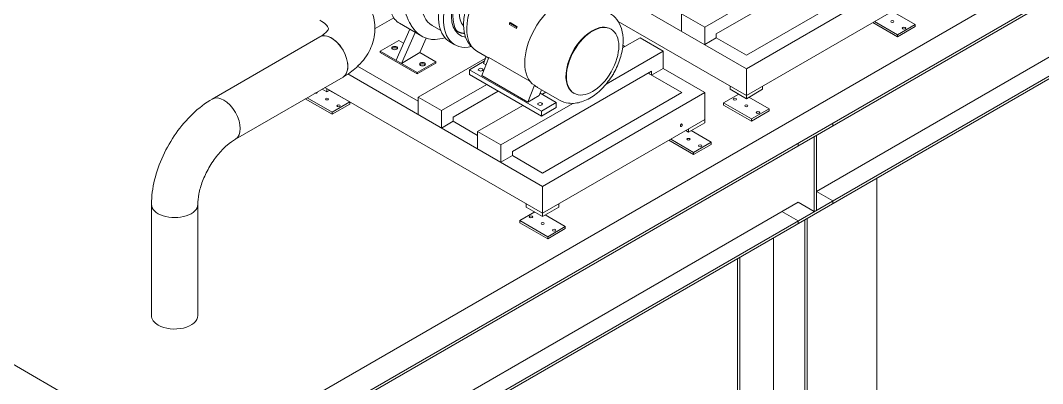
# Model space of a CAD drawing. Header units: millimetres. Extents: x -312439 to 477422, y -331570 to 212570.
# Drawn here: x 412228 to 414136, y 89019 to 89697 of the extents above; entities that cross this region are included whole.
import ezdxf

# ---------------------------------------------------------------- set-up
doc = ezdxf.new("R2010")
doc.units = ezdxf.units.MM

msp = doc.modelspace()

# ---------------------------------------------------------------- linework, layer by layer
at = {"color": 0, "linetype": 'Continuous', "lineweight": 0, "extrusion": (1.25969e-16, 0.816497, 0.57735)}
for p, q in [((412545.89, 88863.431), (407825.453, 91588.776)), ((417145.067, 91518.767), (412545.89, 88863.431)), ((417145.067, 91468.761), (412545.89, 88813.424)), ((412545.89, 88808.424), (417145.067, 91463.76)), ((412545.89, 88668.406), (417145.067, 91323.742)), ((412545.89, 88663.405), (417145.067, 91318.742)), ((413714.089, 89377.871), (414812.998, 90012.326)), ((413582.955, 89606.916), (413149.828, 89856.982)), ((413526.741, 89671.876), (413786.581, 89821.895)), ((413886.103, 89781.938), (413582.955, 89606.916)), ((413842.796, 89781.938), (413582.955, 89631.919)), ((413505.087, 89684.377), (413639.364, 89761.902)), ((413886.103, 89731.932), (413582.955, 89556.91)), ((412889.573, 89681.72), (412924.487, 89701.878)), ((413141.929, 89692.887), (413140.467, 89692.043)), ((413141.929, 89692.887), (413155.053, 89685.31)), ((413582.955, 89556.91), (413343.787, 89694.994)), ((413461.78, 89676.876), (413461.78, 89709.38)), ((413505.087, 89684.377), (413461.78, 89709.38)), ((413865.049, 89666.406), (413818.829, 89693.091)), ((413865.049, 89670.407), (413822.294, 89695.092)), ((413860.361, 89711.118), (413897.962, 89689.409)), ((412954.635, 89680.579), (412928.83, 89622.693)), ((412935.46, 89691.65), (412977.105, 89667.606)), ((412964.714, 89674.76), (412938.908, 89616.874)), ((413012.359, 89678.039), (412996.039, 89687.461)), ((413140.467, 89689.609), (413140.467, 89692.043)), ((413140.467, 89692.043), (413153.591, 89684.466)), ((413153.591, 89682.033), (413140.467, 89689.609)), ((413155.053, 89685.31), (413153.591, 89684.466)), ((413153.591, 89684.466), (413153.591, 89682.033)), ((413330.457, 89680.645), (413329.507, 89681.194)), ((413505.087, 89651.873), (413505.087, 89684.377)), ((413897.962, 89689.409), (413865.049, 89670.407)), ((413897.962, 89685.409), (413865.049, 89666.406)), ((413897.962, 89685.409), (413897.962, 89689.409)), ((412585.729, 89550.325), (412786.649, 89666.326)), ((412899.223, 89639.786), (412933.869, 89659.788)), ((412933.869, 89659.788), (412943.013, 89654.509)), ((412973.554, 89636.876), (412985.344, 89663.869)), ((413038.774, 89651.377), (413029.325, 89656.832)), ((413351.945, 89645.967), (413384.402, 89664.706)), ((413427.709, 89639.703), (413384.402, 89664.706)), ((413526.741, 89664.375), (413505.087, 89651.873)), ((413526.741, 89664.375), (413526.741, 89671.876)), ((413526.741, 89664.375), (413582.955, 89631.919)), ((413865.049, 89666.406), (413865.049, 89670.407)), ((412899.223, 89637.286), (412899.223, 89639.786)), ((412968.514, 89599.781), (412899.223, 89639.786)), ((412899.223, 89637.286), (412968.514, 89597.28)), ((412938.908, 89616.874), (412973.554, 89636.876)), ((412973.554, 89636.876), (413003.16, 89619.783)), ((413101.8, 89626.827), (413079.963, 89639.435)), ((413320.938, 89578.059), (413427.709, 89639.703)), ((413352.492, 89650.626), (413356.253, 89648.454)), ((413427.709, 89639.703), (413427.709, 89607.199)), ((413003.16, 89619.783), (412968.514, 89599.781)), ((412968.514, 89597.28), (413003.16, 89617.283)), ((412970.39, 89553.692), (413095.568, 89625.964)), ((413003.16, 89617.283), (413003.16, 89619.783)), ((413093.674, 89621.082), (413065.927, 89605.062)), ((413102.141, 89627.707), (413089.15, 89594.225)), ((413096.982, 89629.608), (413092.037, 89616.864)), ((413096.855, 89614.082), (413092.037, 89616.864)), ((413178.487, 89583.629), (413102.141, 89627.707)), ((412970.39, 89546.191), (412857.208, 89611.537)), ((412968.514, 89597.28), (412968.514, 89599.781)), ((413200.199, 89527.54), (413065.927, 89605.062)), ((413065.927, 89605.062), (413065.927, 89595.97)), ((413146.215, 89452.179), (413406.056, 89602.198)), ((413334.581, 89597.555), (413334.581, 89596.034)), ((413399.56, 89598.448), (413462.271, 89562.242)), ((413401.725, 89599.698), (413401.725, 89597.198)), ((413406.056, 89594.697), (413427.709, 89607.199)), ((413406.056, 89602.198), (413406.056, 89594.697)), ((413427.709, 89607.199), (413505.577, 89562.242)), ((413582.955, 89606.916), (413582.955, 89556.91)), ((412628.998, 89475.38), (412829.918, 89591.381)), ((413202.43, 89387.22), (412839.009, 89597.041)), ((413200.199, 89518.448), (413065.927, 89595.97)), ((413174.958, 89544.684), (413089.15, 89594.225)), ((413182.787, 89578.755), (413187.191, 89576.213)), ((413334.581, 89596.034), (413333.197, 89595.235)), ((412790.901, 89568.854), (412799.917, 89563.649)), ((413202.43, 89337.213), (412796.059, 89571.832)), ((412799.917, 89563.649), (412799.917, 89569.604)), ((412799.917, 89563.649), (412805.074, 89566.627)), ((412804.789, 89566.462), (412842.325, 89544.791)), ((413013.697, 89528.689), (413098.079, 89577.407)), ((413035.35, 89516.187), (413119.733, 89564.906)), ((413174.958, 89544.684), (413187.191, 89576.213)), ((413233.8, 89548.337), (413193.024, 89571.878)), ((413200.229, 89567.719), (413196.007, 89556.837)), ((413197.671, 89561.125), (413228.02, 89543.603)), ((413201.333, 89559.011), (413208.322, 89563.046)), ((413505.577, 89562.242), (413202.43, 89387.22)), ((413202.43, 89412.223), (413462.271, 89562.242)), ((413261.343, 89560.936), (413260.393, 89561.485)), ((413505.577, 89562.242), (413505.577, 89512.235)), ((413568.585, 89559.251), (413540.544, 89543.062)), ((413552.637, 89568.459), (413552.637, 89574.414)), ((413582.952, 89550.956), (413552.637, 89568.459)), ((413613.267, 89568.459), (413582.952, 89550.956)), ((413613.267, 89568.459), (413613.267, 89574.41)), ((412809.412, 89521.788), (412759.396, 89550.665)), ((412809.412, 89525.788), (412762.86, 89552.665)), ((412842.325, 89544.791), (412809.412, 89525.788)), ((412842.325, 89540.79), (412809.412, 89521.788)), ((412842.325, 89540.79), (412842.325, 89544.791)), ((412970.39, 89521.188), (412970.39, 89553.692)), ((413013.697, 89528.689), (412970.39, 89553.692)), ((413124.562, 89464.681), (413258.839, 89542.206)), ((413196.007, 89556.837), (413174.958, 89544.684)), ((413228.02, 89543.603), (413200.199, 89527.54)), ((413228.02, 89534.511), (413228.02, 89543.603)), ((413540.544, 89543.062), (413592.512, 89513.058)), ((413540.544, 89539.061), (413540.544, 89543.062)), ((413582.952, 89550.956), (413582.952, 89556.911)), ((413625.425, 89532.06), (413587.824, 89553.769)), ((412809.412, 89521.788), (412809.412, 89525.788)), ((413013.697, 89496.185), (413013.697, 89528.689)), ((413081.255, 89489.684), (413165.638, 89538.402)), ((413200.199, 89518.448), (413228.02, 89534.511)), ((413200.199, 89518.448), (413200.199, 89527.54)), ((413540.544, 89539.061), (413592.512, 89509.057)), ((413592.512, 89513.058), (413625.425, 89532.06)), ((413592.512, 89509.057), (413625.425, 89528.06)), ((413625.425, 89528.06), (413625.425, 89532.06)), ((413035.35, 89508.686), (413013.697, 89496.185)), ((413035.35, 89508.686), (413035.35, 89516.187)), ((413081.255, 89482.183), (413035.35, 89508.686)), ((413505.577, 89512.235), (413202.43, 89337.213)), ((413474.964, 89488.609), (413505.278, 89506.112)), ((413505.278, 89506.112), (413505.278, 89512.063)), ((413592.512, 89509.057), (413592.512, 89513.058)), ((413744.404, 89505.387), (413744.404, 89500.386)), ((413081.255, 89457.18), (413081.255, 89489.684)), ((413124.562, 89464.681), (413081.255, 89489.684)), ((413469.81, 89491.585), (413474.964, 89488.609)), ((413474.964, 89488.609), (413474.964, 89494.561)), ((413479.836, 89491.422), (413517.437, 89469.713)), ((413714.089, 89482.884), (413714.089, 89342.866)), ((413124.562, 89432.177), (413124.562, 89464.681)), ((413484.524, 89446.71), (413438.304, 89473.395)), ((413484.524, 89450.711), (413441.768, 89475.395)), ((413517.437, 89469.713), (413484.524, 89450.711)), ((413517.437, 89465.713), (413484.524, 89446.71)), ((413517.437, 89465.713), (413517.437, 89469.713)), ((413679.444, 89462.882), (413679.444, 89467.882)), ((413709.759, 89340.366), (413709.759, 89480.384)), ((413146.215, 89444.678), (413124.562, 89432.177)), ((413146.215, 89444.678), (413146.215, 89452.179)), ((413146.215, 89444.678), (413202.43, 89412.223)), ((413484.524, 89446.71), (413484.524, 89450.711)), ((413826.516, 88491.396), (413826.516, 89402.775)), ((413202.43, 89387.22), (413202.43, 89337.213)), ((413714.089, 89377.871), (413744.404, 89360.369)), ((412472.305, 89145.966), (412472.305, 89353.87)), ((412558.845, 89145.966), (412558.845, 89353.87)), ((412580.535, 88723.413), (413679.444, 89357.868)), ((413172.112, 89348.762), (413172.112, 89354.717)), ((413232.742, 89348.762), (413232.742, 89354.714)), ((413679.444, 89357.868), (413709.759, 89340.366)), ((413744.404, 89360.369), (413744.404, 89355.368)), ((413188.06, 89339.555), (413160.019, 89323.365)), ((413202.427, 89331.26), (413172.112, 89348.762)), ((413232.742, 89348.762), (413202.427, 89331.26)), ((413202.427, 89331.26), (413202.427, 89337.215)), ((413244.9, 89312.364), (413207.299, 89334.073)), ((413649.129, 89340.366), (413679.444, 89322.864)), ((413160.019, 89323.365), (413211.987, 89293.361)), ((413160.019, 89319.365), (413160.019, 89323.365)), ((413160.019, 89319.365), (413211.987, 89289.361)), ((413211.987, 89293.361), (413244.9, 89312.364)), ((413244.9, 89308.363), (413244.9, 89312.364)), ((413679.444, 89317.863), (413679.444, 89322.864)), ((413692.265, 88418.887), (413692.265, 89325.266)), ((413696.596, 88416.386), (413696.596, 89327.766)), ((413211.987, 89289.361), (413244.9, 89308.363)), ((413211.987, 89289.361), (413211.987, 89293.361)), ((413633.801, 88525.15), (413633.801, 89291.511)), ((413571.006, 88488.895), (413571.006, 89255.257)), ((413566.676, 88491.396), (413566.676, 89252.756))]:
    msp.add_line(p, q, dxfattribs=at)
at = {"color": 0, "linetype": 'Continuous', "lineweight": 0}
for centre, major_axis, start_param, end_param in [((413080.363, 89745.232), (51.038, 88.4), 0.78539816, 3.14159265), ((413089.812, 89739.776), (51.038, 88.4), 0.78539816, 3.64421708), ((413089.812, 89739.776), (40.83, 70.72), 0.78539816, 3.35938218), ((413125.874, 89718.956), (45.911, 79.521), 1.29370703, 3.14159265), ((413235.519, 89655.652), (46.899, 81.231), 0, 3.00788788), ((413091.701, 89738.685), (40.207, 69.64), 1.853373, 2.85901598), ((413091.701, 89738.685), (-31.988, -55.404), 4.88863173, 6.1202388), ((413042.136, 89767.302), (-46.096, -79.841), 5.49778714, 6.28318531), ((413207.658, 89671.737), (45.911, 79.521), 1.72990468, 1.76941292), ((413294.95, 89621.339), (34.557, 59.855), 0.78539816, 3.14159265), ((413294.95, 89621.339), (34.557, 59.855), 0, 0.78539816), ((412808.284, 89628.854), (21.635, -37.473), 0, 3.14159265), ((412808.284, 89628.854), (-21.635, 37.473), 3.14159265, 6.28318531), ((413038.769, 89772.492), (-60.833, -105.366), 0.34411264, 0.56528588), ((412926.29, 89642.911), (5.512, 0), 0.40371469, 2.73787797), ((412978.258, 89612.907), (5.512, 0), 0.40371469, 2.73787797), ((412778.231, 89562.793), (-3.215, 0), 1.28336895, 3.42902003), ((413239.923, 89653.11), (-46.899, -81.231), 6.14948053, 6.28318531), ((412607.364, 89512.852), (21.635, -37.473), 0, 3.14159265), ((412515.575, 89353.87), (43.27, 0), 3.14159265, 6.28318531), ((412515.575, 89145.966), (43.27, 0), 3.14159265, 3.92699082), ((412515.575, 89145.966), (43.27, 0), 3.92699082, 6.28318531)]:
    msp.add_ellipse(centre, major_axis=major_axis, ratio=0.57735027, start_param=start_param, end_param=end_param, dxfattribs=at)
for centre, major_axis in [((413855.521, 89694.91), (2.909, 0)), ((413295.9, 89620.791), (34.557, 59.855)), ((413877.175, 89682.409), (3.215, 0)), ((412926.29, 89645.412), (-5.512, 0)), ((412978.258, 89615.408), (-5.512, 0)), ((413086.924, 89605.062), (-4.454, 0)), ((412799.884, 89550.292), (-2.909, 0)), ((413197.79, 89541.054), (-4.454, 0)), ((413561.331, 89550.063), (-3.215, 0)), ((412821.538, 89537.79), (-3.215, 0)), ((413582.985, 89537.561), (-2.909, 0)), ((413604.638, 89525.059), (-3.215, 0)), ((413474.996, 89475.214), (2.909, 0)), ((413496.65, 89462.712), (3.215, 0)), ((413180.806, 89330.366), (-3.215, 0)), ((413202.459, 89317.865), (-2.909, 0)), ((413224.113, 89305.363), (-3.215, 0))]:
    msp.add_ellipse(centre, major_axis=major_axis, ratio=0.57735027, dxfattribs=at)
for points, knots in [([(412829.918, 89772.314), (412842.929, 89764.803), (412854.749, 89755.663), (412874.229, 89733.59), (412881.978, 89720.583), (412889.396, 89694.704), (412890.378, 89682.537), (412887.406, 89659.458), (412883.705, 89648.605), (412872.347, 89627.629), (412864.237, 89617.849), (412847.349, 89602.566), (412838.927, 89596.582), (412829.918, 89591.381)], [0, 0, 0, 0, 0.31415927, 0.31415927, 0.62139477, 0.62139477, 0.85961709, 0.85961709, 1.08837512, 1.08837512, 1.35326625, 1.35326625, 1.57079633, 1.57079633, 1.57079633, 1.57079633]), ([(413072.149, 89645.837), (413069.616, 89647.983), (413067.352, 89650.435), (413061.654, 89658.176), (413059.01, 89664.008), (413055.31, 89677.592), (413054.623, 89685.524), (413055.463, 89702.518), (413057.164, 89711.633), (413062.712, 89729.72), (413066.548, 89738.688), (413075.916, 89755.668), (413081.434, 89763.683), (413088.947, 89772.496), (413090.358, 89774.073), (413091.797, 89775.605)], [2.46046678, 2.46046678, 2.46046678, 2.46046678, 2.60383772, 2.60383772, 2.87623017, 2.87623017, 3.20024972, 3.20024972, 3.54801253, 3.54801253, 3.89338392, 3.89338392, 4.23608647, 4.23608647, 4.31318235, 4.31318235, 4.31318235, 4.31318235]), ([(412935.46, 89691.65), (412931.915, 89693.696), (412928.834, 89696.321), (412924.933, 89701.12), (412923.74, 89702.907), (412921.766, 89706.54), (412920.956, 89708.359), (412919.674, 89711.967), (412919.175, 89713.735), (412918.492, 89716.956), (412918.261, 89718.383), (412917.979, 89720.946), (412917.898, 89722.074), (412917.777, 89726.012), (412917.986, 89728.515), (412918.501, 89731.074), (412918.664, 89731.727), (412919.05, 89732.843), (412919.295, 89733.409), (412919.791, 89734.066), (412920.016, 89734.275), (412920.406, 89734.403), (412920.555, 89734.418), (412920.816, 89734.357), (412920.916, 89734.317), (412921.018, 89734.258)], [156.48291145, 156.48291145, 156.48291145, 156.48291145, 194.29925772, 194.29925772, 214.03519615, 214.03519615, 231.70727374, 231.70727374, 247.39014015, 247.39014015, 259.32133999, 259.32133999, 268.43646455, 268.43646455, 290.94299066, 290.94299066, 298.40287729, 298.40287729, 305.00263889, 305.00263889, 309.01222113, 309.01222113, 311.01128734, 311.01128734, 312.18143111, 312.18143111, 312.18143111, 312.18143111]), ([(412941.595, 89722.378), (412941.624, 89722.362), (412941.652, 89722.344), (412941.812, 89722.237), (412941.938, 89722.123), (412942.23, 89721.812), (412942.387, 89721.6), (412942.802, 89720.973), (412943.051, 89720.499), (412944.193, 89718.133), (412945.199, 89715.183), (412948.205, 89706.579), (412950.589, 89699.892), (412955.513, 89690.467), (412956.947, 89688.025), (412961.048, 89681.843), (412963.877, 89678.381), (412970.594, 89671.804), (412974.564, 89668.888), (412983.27, 89664.336), (412988.009, 89662.774), (412995.927, 89661.537), (412998.95, 89661.356), (413002.025, 89661.455)], [312.18243486, 312.18243486, 312.18243486, 312.18243486, 312.5061084, 312.5061084, 313.97692133, 313.97692133, 316.02215765, 316.02215765, 319.97242916, 319.97242916, 337.63409877, 337.63409877, 364.36126461, 364.36126461, 374.43354086, 374.43354086, 391.47319629, 391.47319629, 411.67027437, 411.67027437, 432.76932233, 432.76932233, 445.32617672, 445.32617672, 445.32617672, 445.32617672]), ([(412786.649, 89697.369), (412791.537, 89694.547), (412795.298, 89691.65), (412800.409, 89686.708), (412801.774, 89684.689), (412803.221, 89681.933), (412803.034, 89681.853), (412803.034, 89681.842), (412803.182, 89681.489), (412801.082, 89677.946), (412798.879, 89675.142), (412792.72, 89670.152), (412789.936, 89668.224), (412786.649, 89666.326)], [0, 0, 0, 0, 0.2471265, 0.2471265, 0.49101374, 0.49101374, 0.8009391, 0.8009391, 1.11509837, 1.11509837, 1.40462587, 1.40462587, 1.57079633, 1.57079633, 1.57079633, 1.57079633]), ([(413327.597, 89710.799), (413332.826, 89707.78), (413337.4, 89703.683), (413345.017, 89693.782), (413347.887, 89687.889), (413352.131, 89674.154), (413353.062, 89666.148), (413352.741, 89648.749), (413351.192, 89639.283), (413345.814, 89620.473), (413341.977, 89611.131), (413332.49, 89593.45), (413326.861, 89585.107), (413314.194, 89570.029), (413307.155, 89563.304), (413291.988, 89552.175), (413283.847, 89547.775), (413267.361, 89542.566), (413259.005, 89541.515), (413244.825, 89543.418), (413239.01, 89545.328), (413233.8, 89548.337)], [5.49778714, 5.49778714, 5.49778714, 5.49778714, 5.73170718, 5.73170718, 5.98917228, 5.98917228, 6.30468492, 6.30468492, 6.65969353, 6.65969353, 7.01473155, 7.01473155, 7.36595341, 7.36595341, 7.71931111, 7.71931111, 8.076631, 8.076631, 8.40624493, 8.40624493, 8.6393798, 8.6393798, 8.6393798, 8.6393798]), ([(413052.205, 89673.331), (413051.821, 89673.391), (413051.428, 89673.464), (413050.501, 89673.662), (413049.966, 89673.796), (413048.926, 89674.094), (413048.422, 89674.257), (413047.443, 89674.606), (413046.93, 89674.809), (413045.929, 89675.25), (413045.44, 89675.489), (413044.522, 89675.993), (413044.091, 89676.258), (413043.314, 89676.802), (413042.969, 89677.08), (413042.423, 89677.593), (413042.191, 89677.845), (413041.958, 89678.161), (413041.917, 89678.22), (413041.878, 89678.279)], [32.63980214, 32.63980214, 32.63980214, 32.63980214, 34.1778142, 34.1778142, 36.25600985, 36.25600985, 38.3342055, 38.3342055, 40.5568778, 40.5568778, 42.7795501, 42.7795501, 45.00222241, 45.00222241, 47.22489471, 47.22489471, 49.1427563, 49.1427563, 49.57995565, 49.57995565, 49.57995565, 49.57995565]), ([(412472.305, 89353.87), (412472.305, 89368.893), (412474.329, 89384.177), (412481.696, 89414.614), (412487.054, 89429.766), (412500.582, 89459.078), (412508.755, 89473.232), (412527.375, 89499.604), (412537.818, 89511.82), (412560.493, 89533.419), (412572.718, 89542.813), (412585.729, 89550.325)], [3.14159265, 3.14159265, 3.14159265, 3.14159265, 3.45575192, 3.45575192, 3.76991118, 3.76991118, 4.08407045, 4.08407045, 4.39822972, 4.39822972, 4.71238898, 4.71238898, 4.71238898, 4.71238898]), ([(413463.303, 89502.405), (413463.272, 89502.72), (413463.09, 89503.282), (413462.66, 89503.635), (413462.315, 89503.726), (413462.073, 89503.748), (413461.624, 89503.683), (413461.137, 89503.402), (413460.738, 89503.007), (413460.444, 89502.644), (413460.198, 89502.221), (413460.015, 89501.767), (413459.878, 89501.302), (413459.8, 89500.72), (413459.864, 89500.082), (413460.08, 89499.562), (413460.428, 89499.205), (413460.803, 89499.071), (413461.133, 89499.069), (413461.391, 89499.119), (413461.653, 89499.22), (413461.999, 89499.42), (413462.413, 89499.784), (413462.906, 89500.462), (413463.21, 89501.216), (413463.321, 89501.915), (413463.319, 89502.247), (413463.303, 89502.405)], [0, 0, 0, 0, 0.44879895, 0.8975979, 1.00979764, 1.12199738, 1.34639685, 1.7951958, 1.94479545, 2.0943951, 2.3935944, 2.54319405, 2.6927937, 2.991993, 3.2911923, 3.5903916, 3.8895909, 4.1887902, 4.33838985, 4.48798951, 4.63758916, 4.78718881, 5.08638811, 5.38558741, 5.83438636, 6.05878583, 6.28318531, 6.28318531, 6.28318531, 6.28318531]), ([(412558.845, 89353.87), (412558.845, 89359.514), (412559.467, 89366.081), (412562.29, 89380.632), (412564.569, 89388.669), (412570.83, 89405.281), (412574.873, 89413.862), (412584.343, 89430.416), (412589.788, 89438.375), (412601.306, 89452.594), (412607.37, 89458.871), (412618.775, 89468.764), (412624.129, 89472.568), (412628.998, 89475.38)], [3.14159265, 3.14159265, 3.14159265, 3.14159265, 3.38871915, 3.38871915, 3.64920179, 3.64920179, 3.9201507, 3.9201507, 4.19498965, 4.19498965, 4.46620773, 4.46620773, 4.71238898, 4.71238898, 4.71238898, 4.71238898])]:
    msp.add_open_spline(points, degree=3, knots=knots, dxfattribs=at)
msp.add_rational_spline([(413056.711, 89672.64), (413054.495, 89672.976), (413052.205, 89673.331)], [1.0005420754, 1.00038839713, 1], degree=2, dxfattribs=at)

doc.saveas('drawing.dxf')
